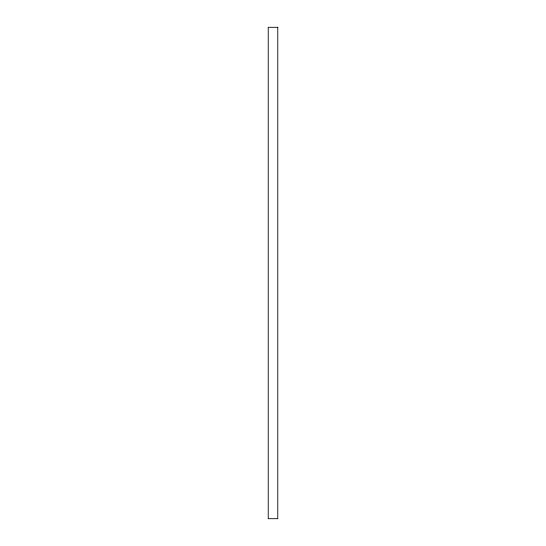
<?xml version="1.0" encoding="UTF-8"?>
<svg xmlns="http://www.w3.org/2000/svg" width="546" height="546" viewBox="0 0 546 546"><rect width="100%" height="100%" fill="white"/><g stroke="black" fill="none" stroke-linecap="round" stroke-linejoin="round"><path stroke-width="0.82" d="M277.777 27.3L268.223 27.3L268.223 518.7L277.777 518.7L277.777 27.3"/></g></svg>
